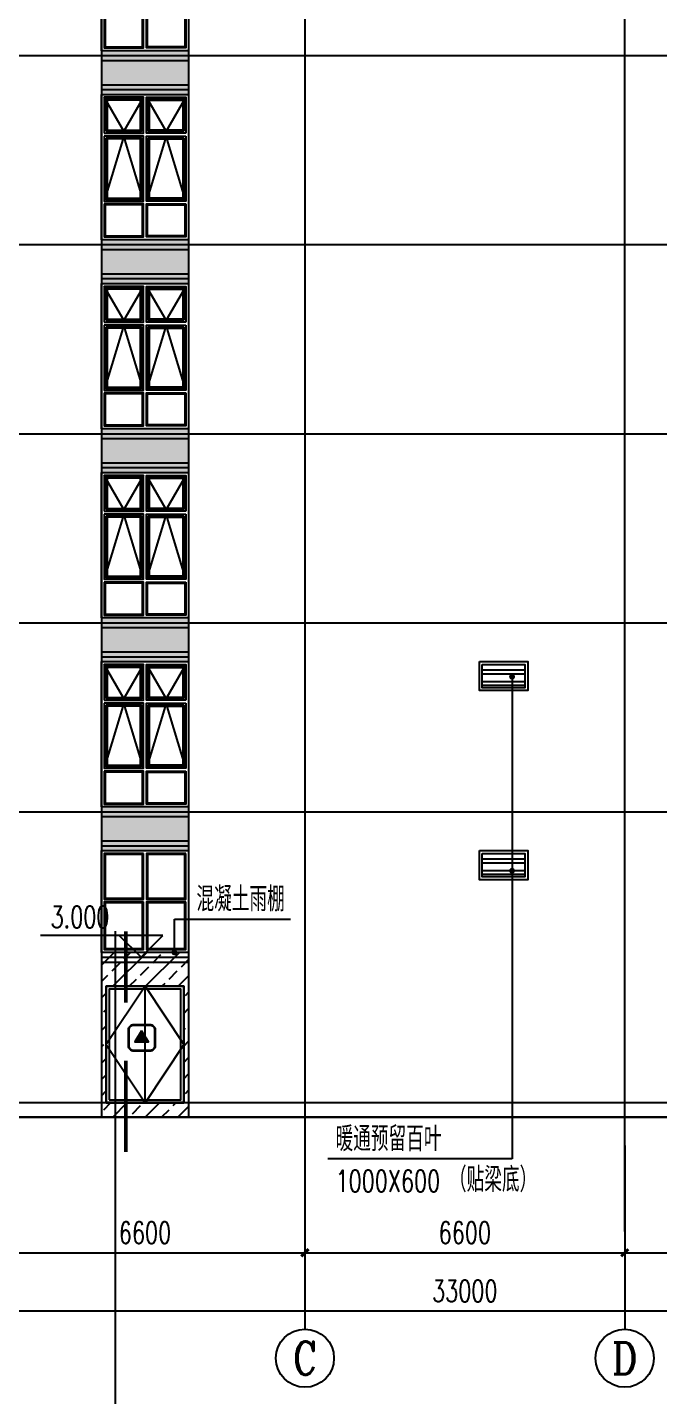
# Model space of a CAD drawing. Extents: x 1738711 to 2346805, y 1189731 to 2516152.
# Drawn here: x 2191821 to 2204849, y 1766889 to 1795114 of the extents above; entities that cross this region are included whole.
import ezdxf
from ezdxf.enums import TextEntityAlignment as Align

# ---------------------------------------------------------------- set-up
doc = ezdxf.new("R2010")
doc.units = 0
doc.header["$LTSCALE"] = 1000
doc.header["$MEASUREMENT"] = 0
doc.linetypes.add('复件 140224通州运河二期售楼部条件图_t3$0$X-ME SHAFT SH$0$X-B2$0$WATER_LINE', pattern=[0])
for name, color, linetype in [('2', 41, 'Continuous'), ('A-Detl-Thin', 1, 'Continuous'), ('AXIS', 3, 'Continuous'), ('AXIS_TEXT', 7, 'Continuous'), ('DIM_ELEV', 3, 'Continuous'), ('DIM_IDEN', 3, 'Continuous'), ('DIM_LEAD', 3, 'Continuous'), ('DOTE', 1, 'Continuous'), ('PUB_HATCH', 8, 'Continuous'), ('PUB_TEXT', 7, 'Continuous'), ('WINDOW', 144, 'Continuous'), ('切线', 35, 'Continuous'), ('看线', 8, 'Continuous')]:
    doc.layers.add(name, color=color, linetype=linetype)
doc.layers.add('_0', color=7, linetype='Continuous', lineweight=25)
doc.styles.add('_TCH_AXIS', font='COMPLEX', dxfattribs={"bigfont": 'GBCBIG'})
doc.styles.add('_TCH_DIM', font='SIMPLEX', dxfattribs={"bigfont": 'GBCBIG'})
doc.styles.add('_TCH_DIM_T3', font='SIMPLEX', dxfattribs={"width": 0.705882, "bigfont": 'GBCBIG'})
doc.styles.add('_TCH_LABEL', font='COMPLEX', dxfattribs={"bigfont": 'GBCBIG'})
doc.styles.add('COMPLEX', font='COMPLEX')
doc.dimstyles.new('_TCH_ARCH&&150', dxfattribs={"dimtxt": 446.25, "dimasz": 150, "dimexe": 375, "dimexo": 450, "dimgap": 189.375, "dimtad": 1, "dimdec": 0, "dimzin": 0, "dimdsep": 46, "dimtxsty": '_TCH_DIM_T3', "dimblk": 'ARCHTICK', "dimcen": 0.09, "dimclrt": 7, "dimazin": 2, "dimtfac": 1, "dimtdec": 0, "dimtix": 1, "dimtmove": 2, "dimatfit": 3, "dimfxl": 1, "dimtolj": 1, "dimtzin": 0, "dimarcsym": 0})
pattern_1 = [(45, (0, 0), (-336.759605, 336.759605), []), (45, (336.76, 0), (-336.759605, 336.759605), [238.125, -119.0625])]

# ---------------------------------------------------------------- blocks, each defined once
blk = doc.blocks.new('heraheraherahe')
at = {"layer": 'WINDOW', "color": 4, "linetype": '复件 140224通州运河二期售楼部条件图_t3$0$X-ME SHAFT SH$0$X-B2$0$WATER_LINE'}
blk.add_lwpolyline([(2141388, 1404296), (2139588, 1404296), (2139588, 1401296), (2141388, 1401296)], close=True, dxfattribs=at)
at = {"layer": 'WINDOW', "linetype": '复件 140224通州运河二期售楼部条件图_t3$0$X-ME SHAFT SH$0$X-B2$0$WATER_LINE'}
for points in [[(2139648, 1403496), (2140458, 1403496), (2140458, 1404236), (2139648, 1404236), (2139648, 1403496)], [(2141328, 1403496), (2140518, 1403496), (2140518, 1404236), (2141328, 1404236), (2141328, 1403496)], [(2139648, 1403436), (2139648, 1402096), (2140458, 1402096), (2140458, 1403436), (2139648, 1403436)], [(2141328, 1403436), (2141328, 1402096), (2140518, 1402096), (2140518, 1403436), (2141328, 1403436)], [(2139648, 1402036), (2139648, 1401356), (2140458, 1401356), (2140458, 1402036), (2139648, 1402036)], [(2141328, 1402036), (2141328, 1401356), (2140518, 1401356), (2140518, 1402036), (2141328, 1402036)]]:
    blk.add_lwpolyline(points, dxfattribs=at)
for points in [[(2139688, 1403536), (2140418, 1403536), (2140418, 1404196), (2139688, 1404196)], [(2139708, 1403556), (2140398, 1403556), (2140398, 1404176), (2139708, 1404176)], [(2141288, 1403536), (2140558, 1403536), (2140558, 1404196), (2141288, 1404196)], [(2141268, 1403556), (2140578, 1403556), (2140578, 1404176), (2141268, 1404176)], [(2139688, 1403396), (2139688, 1402136), (2140418, 1402136), (2140418, 1403396)], [(2141288, 1403396), (2141288, 1402136), (2140558, 1402136), (2140558, 1403396)], [(2139708, 1403376), (2139708, 1402156), (2140398, 1402156), (2140398, 1403376)], [(2141268, 1403376), (2141268, 1402156), (2140578, 1402156), (2140578, 1403376)], [(2139668, 1402016), (2139668, 1401376), (2140438, 1401376), (2140438, 1402016)], [(2141308, 1402016), (2141308, 1401376), (2140538, 1401376), (2140538, 1402016)]]:
    blk.add_lwpolyline(points, close=True, dxfattribs=at)
at = {"layer": '看线'}
for points in [[(2139648, 1404236), (2140053, 1403536), (2140458, 1404236)], [(2140518, 1404236), (2140923, 1403536), (2141328, 1404236)], [(2139648, 1402096), (2140053, 1403436), (2140458, 1402096)], [(2140518, 1402096), (2140923, 1403436), (2141328, 1402096)]]:
    blk.add_lwpolyline(points, dxfattribs=at)
blk = doc.blocks.new('hearhrehreh')
at = {"layer": '2'}
for p, q in [((2141388, 1405296), (2139588, 1405296)), ((2141388, 1405196), (2139588, 1405196)), ((2141388, 1404696), (2139588, 1404696)), ((2141388, 1404596), (2139588, 1404596))]:
    blk.add_line(p, q, dxfattribs=at)
at = {"layer": '_0'}
blk.add_blockref('heraheraherahe', (0, 200), dxfattribs=at)
blk = doc.blocks.new('hrahreaherah')
at = {"layer": 'WINDOW', "linetype": '复件 140224通州运河二期售楼部条件图_t3$0$X-ME SHAFT SH$0$X-B2$0$WATER_LINE'}
blk.add_line((2192087, 1673832), (2192087, 1676232), dxfattribs=at)
at = {"layer": 'WINDOW', "color": 4, "linetype": '复件 140224通州运河二期售楼部条件图_t3$0$X-ME SHAFT SH$0$X-B2$0$WATER_LINE'}
blk.add_lwpolyline([(2191287, 1673832), (2192887, 1673832), (2192887, 1676232), (2191287, 1676232)], close=True, dxfattribs=at)
at = {"layer": 'WINDOW', "linetype": '复件 140224通州运河二期售楼部条件图_t3$0$X-ME SHAFT SH$0$X-B2$0$WATER_LINE'}
blk.add_lwpolyline([(2191347, 1673892), (2192827, 1673892), (2192827, 1676172), (2191347, 1676172)], close=True, dxfattribs=at)
at = {"layer": '看线'}
for points in [[(2192087, 1676232), (2191287, 1675032), (2192087, 1673832)], [(2192087, 1676232), (2192887, 1675032), (2192087, 1673832)]]:
    blk.add_lwpolyline(points, dxfattribs=at)
blk = doc.blocks.new('44444')
at = {"layer": 'A-Detl-Thin'}
h = blk.add_hatch(color=1, dxfattribs=at)
h.dxf.hatch_style = 1
h.paths.add_polyline_path([(4501249, -50474), (4501124, -50678), (4501380, -50678)])
for points in [[(4501005, -50752), (4501005, -50452, -0.414214), (4501105, -50352), (4501405, -50352, -0.414214), (4501505, -50452), (4501505, -50752, -0.414214), (4501405, -50852), (4501105, -50852, -0.414214)], [(4501015, -50752), (4501015, -50452, -0.414214), (4501105, -50362), (4501405, -50362, -0.414214), (4501495, -50452), (4501495, -50752, -0.414214), (4501405, -50842), (4501105, -50842, -0.414214)]]:
    blk.add_lwpolyline(points, format="xyb", close=True, dxfattribs=at)
blk.add_lwpolyline([(4501249, -50474), (4501124, -50678), (4501380, -50678)], close=True, dxfattribs=at)
blk = doc.blocks.new('_ArchTick')
at = {"color": 0, "linetype": 'ByBlock', "const_width": 0.4}
blk.add_lwpolyline([(-0.5, -0.5), (0.5, 0.5)], dxfattribs=at)
blk = doc.blocks.new('*D3489')
at = {"layer": 'AXIS', "color": 0, "lineweight": -2, "transparency": 16777216}
for p, q in [((2190949, 1772046), (2190949, 1769461)), ((2197549, 1772046), (2197549, 1769461)), ((2190949, 1769836), (2197549, 1769836))]:
    blk.add_line(p, q, dxfattribs=at)
at = {"layer": 'Defpoints', "color": 0, "transparency": 16777216}
for p in [(2190949, 1772496), (2197549, 1772496), (2197549, 1769836)]:
    blk.add_point(p, dxfattribs=at)
at = {"layer": 'AXIS', "color": 0, "lineweight": -2, "transparency": 16777216, "xscale": 150, "yscale": 150, "zscale": 150, "rotation": 180}
blk.add_blockref('_ArchTick', (2190949, 1769836), dxfattribs=at)
at = {"layer": 'AXIS', "color": 0, "lineweight": -2, "transparency": 16777216, "xscale": 150, "yscale": 150, "zscale": 150}
blk.add_blockref('_ArchTick', (2197549, 1769836), dxfattribs=at)
at = {"layer": 'AXIS', "color": 7, "transparency": 16777216, "insert": (2194249, 1770249), "char_height": 446.2, "attachment_point": 5, "style": '_TCH_DIM_T3'}
blk.add_mtext('\\A1;6600', dxfattribs=at)
blk = doc.blocks.new('*D3490')
at = {"layer": 'AXIS', "color": 0, "lineweight": -2, "transparency": 16777216}
for p, q in [((2197549, 1772046), (2197549, 1769461)), ((2204149, 1772046), (2204149, 1769461)), ((2197549, 1769836), (2204149, 1769836))]:
    blk.add_line(p, q, dxfattribs=at)
at = {"layer": 'Defpoints', "color": 0, "transparency": 16777216}
for p in [(2197549, 1772496), (2204149, 1772496), (2204149, 1769836)]:
    blk.add_point(p, dxfattribs=at)
at = {"layer": 'AXIS', "color": 0, "lineweight": -2, "transparency": 16777216, "xscale": 150, "yscale": 150, "zscale": 150, "rotation": 180}
blk.add_blockref('_ArchTick', (2197549, 1769836), dxfattribs=at)
at = {"layer": 'AXIS', "color": 0, "lineweight": -2, "transparency": 16777216, "xscale": 150, "yscale": 150, "zscale": 150}
blk.add_blockref('_ArchTick', (2204149, 1769836), dxfattribs=at)
at = {"layer": 'AXIS', "color": 7, "transparency": 16777216, "insert": (2200849, 1770249), "char_height": 446.2, "attachment_point": 5, "style": '_TCH_DIM_T3'}
blk.add_mtext('\\A1;6600', dxfattribs=at)
blk = doc.blocks.new('*D3491')
at = {"layer": 'AXIS', "color": 0, "lineweight": -2, "transparency": 16777216}
for p, q in [((2204149, 1772046), (2204149, 1769461)), ((2210749, 1772046), (2210749, 1769461)), ((2204149, 1769836), (2210749, 1769836))]:
    blk.add_line(p, q, dxfattribs=at)
at = {"layer": 'Defpoints', "color": 0, "transparency": 16777216}
for p in [(2204149, 1772496), (2210749, 1772496), (2210749, 1769836)]:
    blk.add_point(p, dxfattribs=at)
at = {"layer": 'AXIS', "color": 0, "lineweight": -2, "transparency": 16777216, "xscale": 150, "yscale": 150, "zscale": 150, "rotation": 180}
blk.add_blockref('_ArchTick', (2204149, 1769836), dxfattribs=at)
at = {"layer": 'AXIS', "color": 0, "lineweight": -2, "transparency": 16777216, "xscale": 150, "yscale": 150, "zscale": 150}
blk.add_blockref('_ArchTick', (2210749, 1769836), dxfattribs=at)
at = {"layer": 'AXIS', "color": 7, "transparency": 16777216, "insert": (2207449, 1770249), "char_height": 446.2, "attachment_point": 5, "style": '_TCH_DIM_T3'}
blk.add_mtext('\\A1;6600', dxfattribs=at)
blk = doc.blocks.new('*D3493')
at = {"layer": 'AXIS', "color": 0, "lineweight": -2, "transparency": 16777216}
for p, q in [((2184349, 1772046), (2184349, 1768261)), ((2217349, 1772046), (2217349, 1768261)), ((2184349, 1768636), (2217349, 1768636))]:
    blk.add_line(p, q, dxfattribs=at)
at = {"layer": 'Defpoints', "color": 0, "transparency": 16777216}
for p in [(2184349, 1772496), (2217349, 1772496), (2217349, 1768636)]:
    blk.add_point(p, dxfattribs=at)
at = {"layer": 'AXIS', "color": 0, "lineweight": -2, "transparency": 16777216, "xscale": 150, "yscale": 150, "zscale": 150, "rotation": 180}
blk.add_blockref('_ArchTick', (2184349, 1768636), dxfattribs=at)
at = {"layer": 'AXIS', "color": 0, "lineweight": -2, "transparency": 16777216, "xscale": 150, "yscale": 150, "zscale": 150}
blk.add_blockref('_ArchTick', (2217349, 1768636), dxfattribs=at)
at = {"layer": 'AXIS', "color": 7, "transparency": 16777216, "insert": (2200849, 1769049), "char_height": 446.2, "attachment_point": 5, "style": '_TCH_DIM_T3'}
blk.add_mtext('\\A1;33000', dxfattribs=at)
blk = doc.blocks.new('_AXISO')
blk.add_circle((0, 0), 0.5)
at = {"layer": 'AXIS_TEXT', "style": 'COMPLEX', "width": 1.041667}
blk.add_attdef('A', text='', height=0.56, dxfattribs=at).set_placement((-0.25, -0.28), (0.25, -0.28), align=Align.FIT)

msp = doc.modelspace()

# ---------------------------------------------------------------- hatches: boundary and pattern name
at = {"layer": 'PUB_HATCH'}
h = msp.add_hatch(dxfattribs=at)
h.set_pattern_fill('ANSI33', color=256, scale=150, style=0)
h.set_pattern_definition(pattern_1)
h.paths.add_polyline_path([(2193348.9, 1819932.3), (2195148.9, 1819932.3), (2195148.9, 1817232.3), (2193348.9, 1817232.3)])
h.paths.add_polyline_path([(2193348.9, 1814032.3), (2195148.9, 1814032.3), (2195148.9, 1813232.3), (2193348.9, 1813232.3)])
h.paths.add_polyline_path([(2193348.9, 1810232.3), (2195148.9, 1810232.3), (2195148.9, 1809332.3), (2193348.9, 1809332.3)])
h.paths.add_polyline_path([(2193348.9, 1806332.3), (2195148.9, 1806332.3), (2195148.9, 1805432.3), (2193348.9, 1805432.3)])
h.paths.add_polyline_path([(2193348.9, 1802432.3), (2195148.9, 1802432.3), (2195148.9, 1801532.3), (2193348.9, 1801532.3)])
h.paths.add_polyline_path([(2193348.9, 1798532.3), (2195148.9, 1798532.3), (2195148.9, 1797632.3), (2193348.9, 1797632.3)])
h.paths.add_polyline_path([(2193348.9, 1794632.3), (2195148.9, 1794632.3), (2195148.9, 1793732.3), (2193348.9, 1793732.3)])
h.paths.add_polyline_path([(2193348.9, 1790732.3), (2195148.9, 1790732.3), (2195148.9, 1789832.3), (2193348.9, 1789832.3)])
h.paths.add_polyline_path([(2193348.9, 1786832.3), (2195148.9, 1786832.3), (2195148.9, 1785932.3), (2193348.9, 1785932.3)])
h.paths.add_polyline_path([(2193348.9, 1782932.3), (2195148.9, 1782932.3), (2195148.9, 1782032.3), (2193348.9, 1782032.3)])
h.paths.add_polyline_path([(2193348.9, 1779032.3), (2195148.9, 1779032.3), (2195148.9, 1778132.3), (2193348.9, 1778132.3)])
h = msp.add_hatch(dxfattribs=at)
h.set_pattern_fill('ANSI33', color=256, scale=150, style=0)
h.set_pattern_definition(pattern_1)
h.paths.add_polyline_path([(2193448.9, 1775332.3), (2195048.9, 1775332.3), (2195048.9, 1772932.3), (2193448.9, 1772932.3)], flags=16)
h.paths.add_polyline_path([(2193348.9, 1776032.3), (2195148.9, 1776032.3), (2195148.9, 1772632.3), (2193348.9, 1772632.3)])
at = {"layer": '看线'}
h = msp.add_hatch(dxfattribs=at)
h.set_pattern_fill('ANSI32', color=256, scale=50, angle=135, style=0)
h.set_pattern_definition([(180, (0, 103000), (-1e-14, -238.125), []), (180, (-79.38, 103079.38), (-1e-14, -238.125), [])])
h.paths.add_polyline_path([(2202088.9, 1781972.3), (2201208.9, 1781972.3), (2201208.9, 1781492.3), (2202088.9, 1781492.3)])
h = msp.add_hatch(dxfattribs=at)
h.set_pattern_fill('ANSI32', color=256, scale=50, angle=135, style=0)
h.set_pattern_definition([(180, (0, 99100), (-1e-14, -238.125), []), (180, (-79.38, 99179.38), (-1e-14, -238.125), [])])
h.paths.add_polyline_path([(2202088.9, 1778072.3), (2201208.9, 1778072.3), (2201208.9, 1777592.3), (2202088.9, 1777592.3)])

# ---------------------------------------------------------------- linework, layer by layer
at = {"layer": '2'}
for p, q in [((2193348.9, 1820932.3), (2193348.9, 1772632.3)), ((2195148.9, 1820932.3), (2195148.9, 1772632.3)), ((2193348.9, 1778932.3), (2195148.9, 1778932.3)), ((2193348.9, 1778832.3), (2195148.9, 1778832.3)), ((2193348.9, 1778332.3), (2195148.9, 1778332.3)), ((2193348.9, 1778232.3), (2195148.9, 1778232.3)), ((2193348.9, 1778132.3), (2195148.9, 1778132.3)), ((2193348.9, 1775932.3), (2195148.9, 1775932.3)), ((2193348.9, 1775832.3), (2195148.9, 1775832.3))]:
    msp.add_line(p, q, dxfattribs=at)
at = {"layer": 'AXIS'}
for p, q in [((2197548.9, 1772010.6), (2197548.9, 1768261.2)), ((2204148.9, 1772010.6), (2204148.9, 1768261.2))]:
    msp.add_line(p, q, dxfattribs=at)
at = {"layer": 'DIM_ELEV'}
for p, q in [((2194619, 1776382.3), (2192093.4, 1776382.3)), ((2194169, 1775932.3), (2193719, 1776382.3)), ((2194169, 1775932.3), (2194619, 1776382.3))]:
    msp.add_line(p, q, dxfattribs=at)
at = {"layer": 'DIM_IDEN'}
for p, q in [((2194855.1, 1776032.3), (2194855.1, 1776720.8)), ((2194855.1, 1776720.8), (2197249.2, 1776720.8)), ((2193631.4, 1776466.7), (2193631.4, 1765964))]:
    msp.add_line(p, q, dxfattribs=at)
at = {"layer": 'DIM_IDEN', "const_width": 75}
for points in [[(2193856.4, 1776466.7), (2193856.4, 1774996.7)], [(2193856.4, 1773798.2), (2193856.4, 1771911.7)]]:
    msp.add_lwpolyline(points, dxfattribs=at)
at = {"layer": 'DIM_IDEN', "const_width": 60}
msp.add_lwpolyline([(2194855.1, 1776002.3, 1), (2194855.1, 1776062.3, 1)], format="xyb", close=True, dxfattribs=at)
at = {"layer": 'DIM_LEAD'}
for p, q in [((2201823.8, 1781718.7), (2201823.8, 1771774.3)), ((2201823.8, 1781718.7), (2201823.8, 1771774.3)), ((2201823.8, 1777715.9), (2201823.8, 1771774.3)), ((2201823.8, 1771774.3), (2198023.7, 1771774.3))]:
    msp.add_line(p, q, dxfattribs=at)
at = {"layer": 'DIM_LEAD', "const_width": 60}
for points in [[(2201823.8, 1781748.7, 1), (2201823.8, 1781688.7, 1)], [(2201823.8, 1781748.7, 1), (2201823.8, 1781688.7, 1)], [(2201823.8, 1777745.9, 1), (2201823.8, 1777685.9, 1)]]:
    msp.add_lwpolyline(points, format="xyb", close=True, dxfattribs=at)
at = {"layer": 'DOTE'}
for p, q in [((2197548.9, 1820932.3), (2197548.9, 1770271.9)), ((2204148.9, 1770271.9), (2204148.9, 1820932.3)), ((2178094.4, 1794532.3), (2223064.6, 1794532.3)), ((2178094.4, 1790632.3), (2223064.6, 1790632.3)), ((2178094.4, 1786732.3), (2223064.6, 1786732.3)), ((2178094.4, 1782832.3), (2223064.6, 1782832.3)), ((2178094.4, 1778932.3), (2223064.6, 1778932.3)), ((2178094.4, 1772932.3), (2223064.6, 1772932.3)), ((2178094.4, 1772632.3), (2223064.6, 1772632.3))]:
    msp.add_line(p, q, dxfattribs=at)
at = {"layer": 'PUB_HATCH'}
msp.add_lwpolyline([(2193448.9, 1775332.3), (2195048.9, 1775332.3), (2195048.9, 1772932.3), (2193448.9, 1772932.3)], close=True, dxfattribs=at)
at = {"layer": 'WINDOW', "color": 4, "linetype": '复件 140224通州运河二期售楼部条件图_t3$0$X-ME SHAFT SH$0$X-B2$0$WATER_LINE'}
for points in [[(2201148.9, 1782032.3), (2202148.9, 1782032.3), (2202148.9, 1781432.3), (2201148.9, 1781432.3)], [(2193348.9, 1778132.3), (2195148.9, 1778132.3), (2195148.9, 1776032.3), (2193348.9, 1776032.3)], [(2201148.9, 1778132.3), (2202148.9, 1778132.3), (2202148.9, 1777532.3), (2201148.9, 1777532.3)]]:
    msp.add_lwpolyline(points, close=True, dxfattribs=at)
at = {"layer": 'WINDOW', "linetype": '复件 140224通州运河二期售楼部条件图_t3$0$X-ME SHAFT SH$0$X-B2$0$WATER_LINE'}
for points in [[(2201208.9, 1781972.3), (2202088.9, 1781972.3), (2202088.9, 1781492.3), (2201208.9, 1781492.3)], [(2194218.9, 1778072.3), (2193408.9, 1778072.3), (2193408.9, 1777132.3), (2194218.9, 1777132.3)], [(2194198.9, 1778052.3), (2193428.9, 1778052.3), (2193428.9, 1777152.3), (2194198.9, 1777152.3)], [(2195088.9, 1778072.3), (2194278.9, 1778072.3), (2194278.9, 1777132.3), (2195088.9, 1777132.3)], [(2195068.9, 1778052.3), (2194298.9, 1778052.3), (2194298.9, 1777152.3), (2195068.9, 1777152.3)], [(2201208.9, 1778072.3), (2202088.9, 1778072.3), (2202088.9, 1777592.3), (2201208.9, 1777592.3)], [(2194218.9, 1777072.3), (2193408.9, 1777072.3), (2193408.9, 1776092.3), (2194218.9, 1776092.3)], [(2194198.9, 1777052.3), (2193428.9, 1777052.3), (2193428.9, 1776112.3), (2194198.9, 1776112.3)], [(2195088.9, 1777072.3), (2194278.9, 1777072.3), (2194278.9, 1776092.3), (2195088.9, 1776092.3)], [(2195068.9, 1777052.3), (2194298.9, 1777052.3), (2194298.9, 1776112.3), (2195068.9, 1776112.3)]]:
    msp.add_lwpolyline(points, close=True, dxfattribs=at)
at = {"layer": '切线', "const_width": 50}
msp.add_lwpolyline([(2223064.6, 1772632.3), (2178094.4, 1772632.3)], dxfattribs=at)

# ---------------------------------------------------------------- block references
at = {"color": 6, "xscale": 1.1, "yscale": 1.1, "zscale": 1.1}
msp.add_blockref('44444', (-2757197, 1829932.4), dxfattribs=at)
at = {"layer": '_0', "xscale": -1}
for p in [(4334737.1, 393135.9), (4334737.1, 389235.9), (4334737.1, 385335.9), (4334737.1, 381435.9), (4334737.1, 377535.9)]:
    msp.add_blockref('hearhrehreh', p, dxfattribs=at)
at = {"layer": '_0'}
msp.add_blockref('hrahreaherah', (2162.2, 99100), dxfattribs=at)
at = {"layer": 'AXIS'}
ref = msp.add_blockref('_AXISO', (2197548.9, 1767661.2), dxfattribs=dict(at, xscale=1200, yscale=1200, zscale=1200))
ref.add_attrib('A', 'C', dxfattribs={"layer": 'AXIS_TEXT', "ltscale": 0.5, "height": 683.5, "style": '_TCH_AXIS'}).set_placement((2197304.8, 1767319.4), (2197793.1, 1767319.4), align=Align.FIT)
ref = msp.add_blockref('_AXISO', (2204148.9, 1767661.2), dxfattribs=dict(at, xscale=1200, yscale=1200, zscale=1200))
ref.add_attrib('A', 'D', dxfattribs={"layer": 'AXIS_TEXT', "ltscale": 0.5, "height": 652.9, "style": '_TCH_AXIS'}).set_placement((2203884.7, 1767334.7), (2204413.2, 1767334.7), align=Align.FIT)

# ---------------------------------------------------------------- texts
at = {"layer": 'PUB_TEXT', "color": 7}
for s, style, p in [('混凝土雨棚', '_TCH_LABEL', (2195310.1, 1776878.3)), ('暖通预留百叶', '_TCH_DIM', (2198181.2, 1771931.8)), ('（贴梁底）', '_TCH_DIM', (2200521.2, 1771091.8))]:
    msp.add_text(s, height=506.38, dxfattribs=dict(at, style=style)).set_placement(p)
at = {"layer": 'PUB_TEXT', "color": 7, "style": '_TCH_DIM', "width": 0.705882}
for s, p in [('3.000', (2192300.4, 1776539.8)), ('1000X600', (2198181.2, 1771091.8))]:
    msp.add_text(s, height=446.25, dxfattribs=at).set_placement(p)

# ---------------------------------------------------------------- dimensions: what is measured, and where the dimension line sits
at = {"layer": 'AXIS'}
for p1, p2, distance, picture, middle in [((2184348.9, 1772496.4), (2217348.9, 1772496.4), -3860.3, '*D3493', (2200848.9, 1769048.7)), ((2190948.9, 1772496.4), (2197548.9, 1772496.4), -2660.3, '*D3489', (2194248.9, 1770248.7)), ((2197548.9, 1772496.4), (2204148.9, 1772496.4), -2660.3, '*D3490', (2200848.9, 1770248.7)), ((2204148.9, 1772496.4), (2210748.9, 1772496.4), -2660.3, '*D3491', (2207448.9, 1770248.7))]:
    dim = msp.add_aligned_dim(p1=p1, p2=p2, distance=distance, dimstyle='_TCH_ARCH&&150', dxfattribs=at)
    dim.commit()
    dim.dimension.update_dxf_attribs({"geometry": picture, "text_midpoint": middle})

doc.saveas('drawing.dxf')
